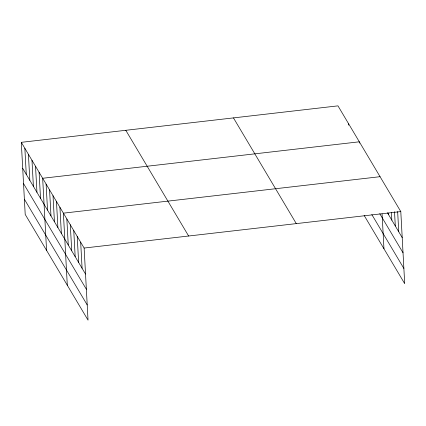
<?xml version="1.0" encoding="UTF-8"?>
<svg xmlns="http://www.w3.org/2000/svg" width="426" height="426" viewBox="0 0 426 426"><rect width="100%" height="100%" fill="white"/><g stroke="black" fill="none" stroke-linecap="round" stroke-linejoin="round"><path stroke-width="0.64" d="M21.3 142.332L84.13 248.044L88.033 320.139L25.203 214.422L21.3 142.332L337.967 105.861L400.797 211.578L404.7 283.668L364.177 215.481M380.061 176.689L63.394 213.16L67.297 285.25M84.13 248.044L400.797 211.578M387.442 212.771L402.208 237.617M379.784 213.698L403.028 252.815M371.834 214.555L403.875 268.471M233.469 117.901L296.294 223.613M125.798 130.297L188.627 236.009M22.711 168.371L85.535 274.083M23.531 183.569L86.361 289.281M24.383 199.224L87.208 304.941M397.655 211.621L398.752 231.803M394.519 211.663L395.296 225.988M391.414 212.361L391.84 220.173M388.315 213.059L388.384 214.358M382.079 213.964L383.964 248.784M359.4 143.109L359.331 141.805L42.664 178.276L46.567 250.366M348.649 123.833L348.718 125.137M80.674 242.234L82.085 268.274M77.218 236.419L78.629 262.459M73.762 230.604L75.173 256.644M70.306 224.79L71.717 250.829M66.85 218.975L68.261 245.014M59.938 207.345L61.349 233.384M56.482 201.53L57.893 227.569M53.026 195.72L54.437 221.76M49.57 189.905L50.982 215.945M46.114 184.091L47.526 210.13M39.101 172.285L40.513 198.324M35.539 166.294L36.95 192.334M31.982 160.304L33.393 186.343M28.42 154.313L29.831 180.352M24.862 148.323L26.268 174.362"/></g></svg>
